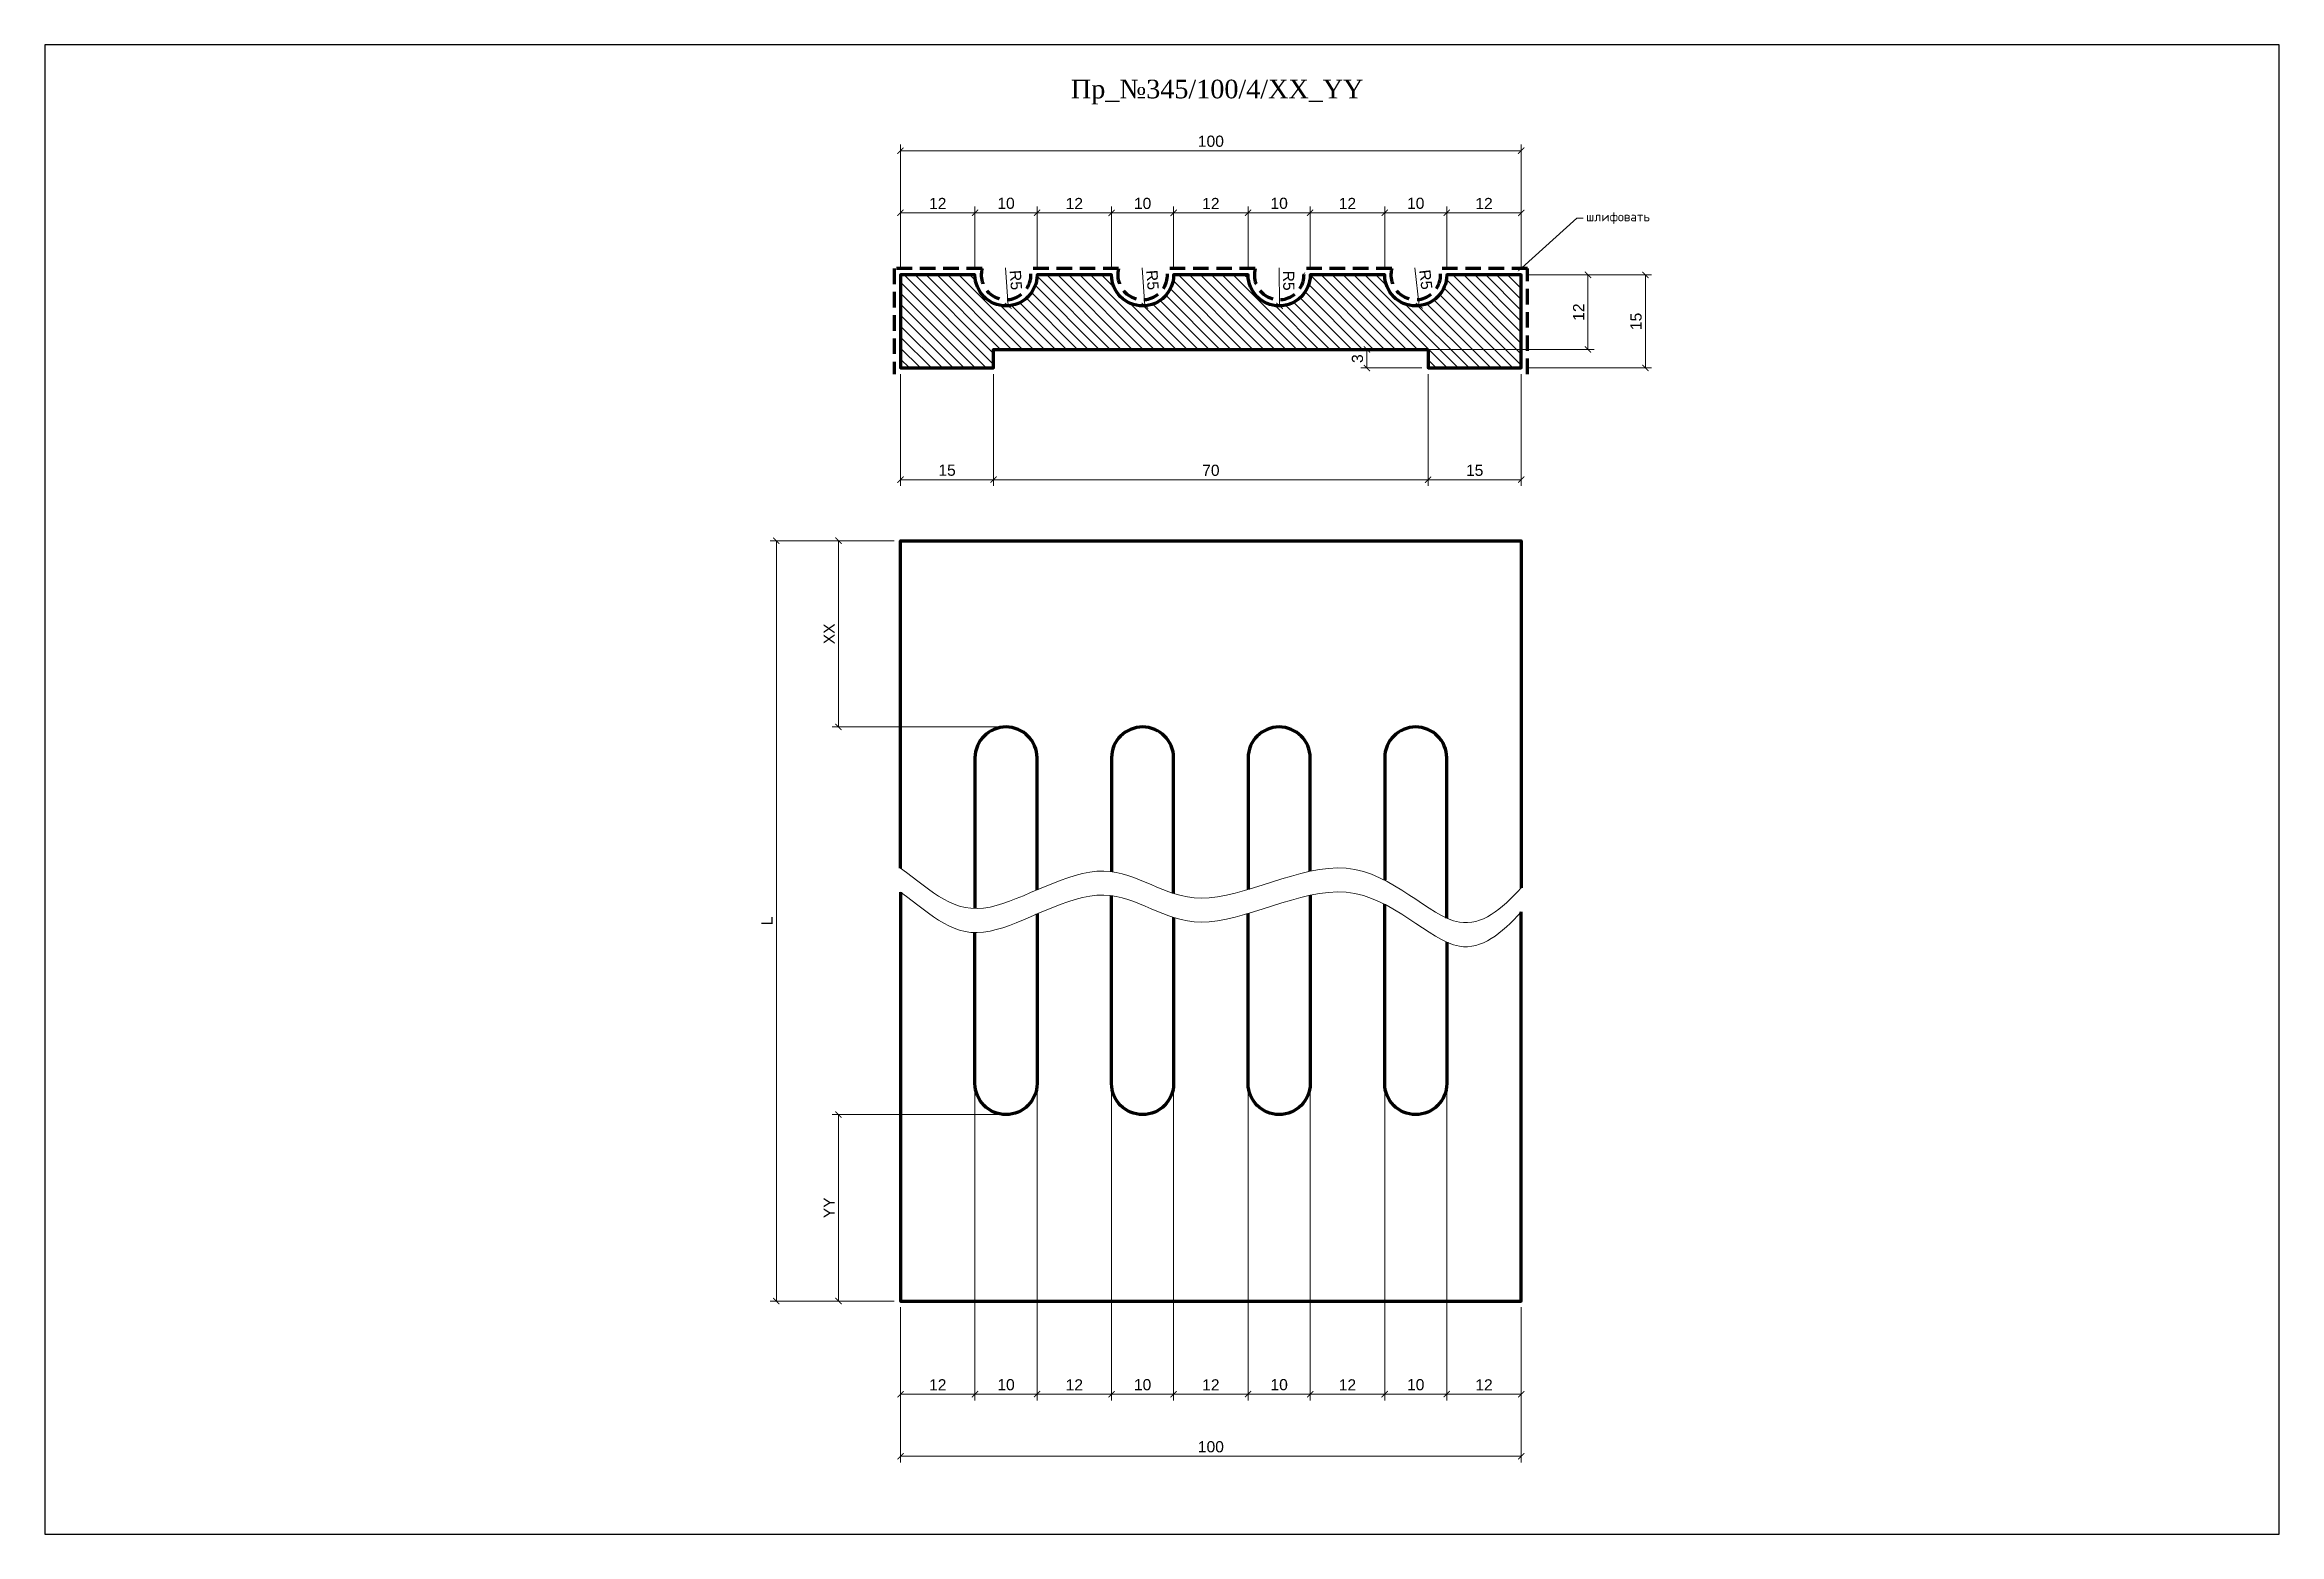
# Model space of a CAD drawing. Header units: millimetres. Extents: x 565 to 925, y -5328 to -5088.
import ezdxf
from ezdxf import colors
from ezdxf.entities.mleader import LeaderData, LeaderLine
from ezdxf.math import Vec2, Vec3

# ---------------------------------------------------------------- set-up
doc = ezdxf.new("R2010")
doc.units = ezdxf.units.MM
doc.linetypes.add('HIDDEN', pattern=[0.375, 0.25, -0.125])
doc.layers.add('Outside panel', color=7, linetype='Continuous', lineweight=18, true_color=0x7f5e57)
for name, color, linetype, lineweight in [('линия 15', 7, 'Continuous', 15), ('линия 50', 1, 'Continuous', 100), ('служебный слой РАЗМЕРЫ', 7, 'Continuous', 9), ('служебный слой ШТРИХОВКА', 4, 'Continuous', 5)]:
    doc.layers.add(name, color=color, linetype=linetype, lineweight=lineweight)
doc.layers.add('размеры в модели', color=7, linetype='Continuous')
doc.styles.add('ELECT', font='times.ttf')
doc.styles.get("Standard").update_dxf_attribs({"font": 'arial.ttf'})
doc.styles.add('ЕСКД профили текст', font='isocpeur.ttf')
doc.dimstyles.new('M_1', dxfattribs={"dimtxt": 1.8, "dimasz": 1, "dimexe": 1, "dimexo": 1, "dimgap": 0.6, "dimtad": 1, "dimdec": 0, "dimdsep": 46, "dimtxsty": 'Standard', "dimblk": 'ARCHTICK', "dimcen": -5, "dimclrd": 7, "dimclre": 7, "dimclrt": 7, "dimadec": 0, "dimazin": 0, "dimtfac": 1, "dimtdec": 0, "dimtmove": 0, "dimatfit": 3, "dimfxl": 1, "dimtolj": 1, "dimtzin": 0, "dimlwd": 5, "dimlwe": 5, "dimarcsym": 0})

# ---------------------------------------------------------------- blocks, each defined once
blk = doc.blocks.new('_ArchTick')
at = {"color": 0, "linetype": 'ByBlock', "const_width": 0.15}
blk.add_lwpolyline([(-0.5, -0.5), (0.5, 0.5)], dxfattribs=at)
blk = doc.blocks.new('*D34')
at = {"layer": 'Defpoints', "color": 0, "ltscale": 1000, "transparency": 16777216}
for p in [(786.25, -5125.44), (786.83, -5130.41)]:
    blk.add_point(p, dxfattribs=at)
at = {"layer": 'линия 15', "color": 7, "lineweight": 5, "ltscale": 1000, "transparency": 16777216}
blk.add_line((786.13, -5124.33), (786.83, -5130.41), dxfattribs=at)
at = {"layer": 'линия 15', "color": 7, "lineweight": 5, "ltscale": 1000, "transparency": 16777216, "rotation": 276.6138685590913}
blk.add_blockref('_ArchTick', (786.83, -5130.41), dxfattribs=at)
at = {"layer": 'линия 15', "color": 7, "ltscale": 1000, "transparency": 16777216, "insert": (787.87, -5126.2), "char_height": 1.8, "attachment_point": 5, "rotation": 276.6139}
blk.add_mtext('\\A1;R5', dxfattribs=at)
blk = doc.blocks.new('*D33')
at = {"layer": 'Defpoints', "color": 0, "ltscale": 1000, "transparency": 16777216}
for p in [(764.25, -5125.44), (764.32, -5130.44)]:
    blk.add_point(p, dxfattribs=at)
at = {"layer": 'линия 15', "color": 7, "lineweight": 5, "ltscale": 1000, "transparency": 16777216}
blk.add_line((764.24, -5124.33), (764.32, -5130.44), dxfattribs=at)
at = {"layer": 'линия 15', "color": 7, "lineweight": 5, "ltscale": 1000, "transparency": 16777216, "rotation": 270.748298660591}
blk.add_blockref('_ArchTick', (764.32, -5130.44), dxfattribs=at)
at = {"layer": 'линия 15', "color": 7, "ltscale": 1000, "transparency": 16777216, "insert": (765.78, -5126.37), "char_height": 1.8, "attachment_point": 5, "rotation": 270.7483}
blk.add_mtext('\\A1;R5', dxfattribs=at)
blk = doc.blocks.new('*D32')
at = {"layer": 'Defpoints', "color": 0, "ltscale": 1000, "transparency": 16777216}
for p in [(742.25, -5125.44), (742.63, -5130.43)]:
    blk.add_point(p, dxfattribs=at)
at = {"layer": 'линия 15', "color": 7, "lineweight": 5, "ltscale": 1000, "transparency": 16777216}
blk.add_line((742.17, -5124.33), (742.63, -5130.43), dxfattribs=at)
at = {"layer": 'линия 15', "color": 7, "lineweight": 5, "ltscale": 1000, "transparency": 16777216, "rotation": 274.2882521449788}
blk.add_blockref('_ArchTick', (742.63, -5130.43), dxfattribs=at)
at = {"layer": 'линия 15', "color": 7, "ltscale": 1000, "transparency": 16777216, "insert": (743.84, -5126.27), "char_height": 1.8, "attachment_point": 5, "rotation": 274.2883}
blk.add_mtext('\\A1;R5', dxfattribs=at)
blk = doc.blocks.new('*D31')
at = {"layer": 'Defpoints', "color": 0, "ltscale": 1000, "transparency": 16777216}
for p in [(720.25, -5125.44), (720.6, -5130.43)]:
    blk.add_point(p, dxfattribs=at)
at = {"layer": 'линия 15', "color": 7, "lineweight": 5, "ltscale": 1000, "transparency": 16777216}
blk.add_line((720.18, -5124.33), (720.6, -5130.43), dxfattribs=at)
at = {"layer": 'линия 15', "color": 7, "lineweight": 5, "ltscale": 1000, "transparency": 16777216, "rotation": 273.9596452022836}
blk.add_blockref('_ArchTick', (720.6, -5130.43), dxfattribs=at)
at = {"layer": 'линия 15', "color": 7, "ltscale": 1000, "transparency": 16777216, "insert": (721.83, -5126.28), "char_height": 1.8, "attachment_point": 5, "rotation": 273.9596}
blk.add_mtext('\\A1;R5', dxfattribs=at)
blk = doc.blocks.new('*D30')
at = {"layer": 'Defpoints', "color": 0, "ltscale": 1000, "transparency": 16777216}
for p in [(703.25, -5140.44), (718.25, -5140.44), (703.25, -5158.44)]:
    blk.add_point(p, dxfattribs=at)
at = {"layer": 'размеры в модели', "color": 7, "lineweight": 5, "ltscale": 1000, "transparency": 16777216}
for p, q in [((703.25, -5141.44), (703.25, -5159.44)), ((718.25, -5141.44), (718.25, -5159.44)), ((718.25, -5158.44), (703.25, -5158.44))]:
    blk.add_line(p, q, dxfattribs=at)
at = {"layer": 'размеры в модели', "color": 7, "lineweight": 5, "ltscale": 1000, "transparency": 16777216, "rotation": 180}
blk.add_blockref('_ArchTick', (703.25, -5158.44), dxfattribs=at)
at = {"layer": 'размеры в модели', "color": 7, "lineweight": 5, "ltscale": 1000, "transparency": 16777216}
blk.add_blockref('_ArchTick', (718.25, -5158.44), dxfattribs=at)
at = {"layer": 'размеры в модели', "color": 7, "ltscale": 1000, "transparency": 16777216, "insert": (710.75, -5156.92), "char_height": 1.8, "attachment_point": 5}
blk.add_mtext('\\A1;15', dxfattribs=at)
blk = doc.blocks.new('*D27')
at = {"layer": 'Defpoints', "color": 0, "ltscale": 1000, "transparency": 16777216}
for p in [(778.39, -5140.44), (788.25, -5137.44), (788.25, -5140.44)]:
    blk.add_point(p, dxfattribs=at)
at = {"layer": 'размеры в модели', "color": 7, "lineweight": 5, "ltscale": 1000, "transparency": 16777216}
for p, q in [((787.25, -5137.44), (777.39, -5137.44)), ((787.25, -5140.44), (777.39, -5140.44)), ((778.39, -5137.44), (778.39, -5140.44))]:
    blk.add_line(p, q, dxfattribs=at)
for p, rotation in [((778.39, -5137.44), 90), ((778.39, -5140.44), 270)]:
    blk.add_blockref('_ArchTick', p, dxfattribs=dict(at, rotation=rotation))
at = {"layer": 'размеры в модели', "color": 7, "ltscale": 1000, "transparency": 16777216, "insert": (776.87, -5138.94), "char_height": 1.8, "attachment_point": 5, "rotation": 90}
blk.add_mtext('\\A1;3', dxfattribs=at)
blk = doc.blocks.new('*D26')
at = {"layer": 'Defpoints', "color": 0, "ltscale": 1000, "transparency": 16777216}
for p in [(737.25, -5115.44), (725.25, -5125.44), (737.25, -5125.44)]:
    blk.add_point(p, dxfattribs=at)
at = {"layer": 'размеры в модели', "color": 7, "lineweight": 5, "ltscale": 1000, "transparency": 16777216}
for p, q in [((725.25, -5124.44), (725.25, -5114.44)), ((725.25, -5115.44), (737.25, -5115.44)), ((737.25, -5124.44), (737.25, -5114.44))]:
    blk.add_line(p, q, dxfattribs=at)
at = {"layer": 'размеры в модели', "color": 7, "lineweight": 5, "ltscale": 1000, "transparency": 16777216, "rotation": 180}
blk.add_blockref('_ArchTick', (725.25, -5115.44), dxfattribs=at)
at = {"layer": 'размеры в модели', "color": 7, "lineweight": 5, "ltscale": 1000, "transparency": 16777216}
blk.add_blockref('_ArchTick', (737.25, -5115.44), dxfattribs=at)
at = {"layer": 'размеры в модели', "color": 7, "ltscale": 1000, "transparency": 16777216, "insert": (731.25, -5113.94), "char_height": 1.8, "attachment_point": 5}
blk.add_mtext('\\A1;12', dxfattribs=at)
blk = doc.blocks.new('*D25')
at = {"layer": 'Defpoints', "color": 0, "ltscale": 1000, "transparency": 16777216}
for p in [(715.25, -5115.44), (715.25, -5125.44), (725.25, -5125.44)]:
    blk.add_point(p, dxfattribs=at)
at = {"layer": 'размеры в модели', "color": 7, "lineweight": 5, "ltscale": 1000, "transparency": 16777216}
for p, q in [((715.25, -5124.44), (715.25, -5114.44)), ((725.25, -5115.44), (715.25, -5115.44)), ((725.25, -5124.44), (725.25, -5114.44))]:
    blk.add_line(p, q, dxfattribs=at)
at = {"layer": 'размеры в модели', "color": 7, "lineweight": 5, "ltscale": 1000, "transparency": 16777216, "rotation": 180}
blk.add_blockref('_ArchTick', (715.25, -5115.44), dxfattribs=at)
at = {"layer": 'размеры в модели', "color": 7, "lineweight": 5, "ltscale": 1000, "transparency": 16777216}
blk.add_blockref('_ArchTick', (725.25, -5115.44), dxfattribs=at)
at = {"layer": 'размеры в модели', "color": 7, "ltscale": 1000, "transparency": 16777216, "insert": (720.25, -5113.92), "char_height": 1.8, "attachment_point": 5}
blk.add_mtext('\\A1;10', dxfattribs=at)
blk = doc.blocks.new('*D24')
at = {"layer": 'Defpoints', "color": 0, "ltscale": 1000, "transparency": 16777216}
for p in [(781.25, -5115.44), (781.25, -5125.44), (791.25, -5125.44)]:
    blk.add_point(p, dxfattribs=at)
at = {"layer": 'размеры в модели', "color": 7, "lineweight": 5, "ltscale": 1000, "transparency": 16777216}
for p, q in [((781.25, -5124.44), (781.25, -5114.44)), ((791.25, -5115.44), (781.25, -5115.44)), ((791.25, -5124.44), (791.25, -5114.44))]:
    blk.add_line(p, q, dxfattribs=at)
at = {"layer": 'размеры в модели', "color": 7, "lineweight": 5, "ltscale": 1000, "transparency": 16777216, "rotation": 180}
blk.add_blockref('_ArchTick', (781.25, -5115.44), dxfattribs=at)
at = {"layer": 'размеры в модели', "color": 7, "lineweight": 5, "ltscale": 1000, "transparency": 16777216}
blk.add_blockref('_ArchTick', (791.25, -5115.44), dxfattribs=at)
at = {"layer": 'размеры в модели', "color": 7, "ltscale": 1000, "transparency": 16777216, "insert": (786.25, -5113.92), "char_height": 1.8, "attachment_point": 5}
blk.add_mtext('\\A1;10', dxfattribs=at)
blk = doc.blocks.new('*D23')
at = {"layer": 'Defpoints', "color": 0, "ltscale": 1000, "transparency": 16777216}
for p in [(759.25, -5115.44), (759.25, -5125.44), (769.25, -5125.44)]:
    blk.add_point(p, dxfattribs=at)
at = {"layer": 'размеры в модели', "color": 7, "lineweight": 5, "ltscale": 1000, "transparency": 16777216}
for p, q in [((759.25, -5124.44), (759.25, -5114.44)), ((769.25, -5115.44), (759.25, -5115.44)), ((769.25, -5124.44), (769.25, -5114.44))]:
    blk.add_line(p, q, dxfattribs=at)
at = {"layer": 'размеры в модели', "color": 7, "lineweight": 5, "ltscale": 1000, "transparency": 16777216, "rotation": 180}
blk.add_blockref('_ArchTick', (759.25, -5115.44), dxfattribs=at)
at = {"layer": 'размеры в модели', "color": 7, "lineweight": 5, "ltscale": 1000, "transparency": 16777216}
blk.add_blockref('_ArchTick', (769.25, -5115.44), dxfattribs=at)
at = {"layer": 'размеры в модели', "color": 7, "ltscale": 1000, "transparency": 16777216, "insert": (764.25, -5113.92), "char_height": 1.8, "attachment_point": 5}
blk.add_mtext('\\A1;10', dxfattribs=at)
blk = doc.blocks.new('*D18')
at = {"layer": 'Defpoints', "color": 0, "ltscale": 1000, "transparency": 16777216}
for p in [(703.25, -5115.44), (703.25, -5125.44), (715.25, -5125.44)]:
    blk.add_point(p, dxfattribs=at)
at = {"layer": 'размеры в модели', "color": 7, "lineweight": 5, "ltscale": 1000, "transparency": 16777216}
for p, q in [((703.25, -5124.44), (703.25, -5114.44)), ((715.25, -5115.44), (703.25, -5115.44)), ((715.25, -5124.44), (715.25, -5114.44))]:
    blk.add_line(p, q, dxfattribs=at)
at = {"layer": 'размеры в модели', "color": 7, "lineweight": 5, "ltscale": 1000, "transparency": 16777216, "rotation": 180}
blk.add_blockref('_ArchTick', (703.25, -5115.44), dxfattribs=at)
at = {"layer": 'размеры в модели', "color": 7, "lineweight": 5, "ltscale": 1000, "transparency": 16777216}
blk.add_blockref('_ArchTick', (715.25, -5115.44), dxfattribs=at)
at = {"layer": 'размеры в модели', "color": 7, "ltscale": 1000, "transparency": 16777216, "insert": (709.25, -5113.94), "char_height": 1.8, "attachment_point": 5}
blk.add_mtext('\\A1;12', dxfattribs=at)
blk = doc.blocks.new('*D17')
at = {"layer": 'Defpoints', "color": 0, "ltscale": 1000, "transparency": 16777216}
for p in [(703.25, -5105.44), (703.25, -5125.44), (803.25, -5125.44)]:
    blk.add_point(p, dxfattribs=at)
at = {"layer": 'размеры в модели', "color": 7, "lineweight": 5, "ltscale": 1000, "transparency": 16777216}
for p, q in [((703.25, -5124.44), (703.25, -5104.44)), ((803.25, -5124.44), (803.25, -5104.44)), ((803.25, -5105.44), (703.25, -5105.44))]:
    blk.add_line(p, q, dxfattribs=at)
at = {"layer": 'размеры в модели', "color": 7, "lineweight": 5, "ltscale": 1000, "transparency": 16777216, "rotation": 180}
blk.add_blockref('_ArchTick', (703.25, -5105.44), dxfattribs=at)
at = {"layer": 'размеры в модели', "color": 7, "lineweight": 5, "ltscale": 1000, "transparency": 16777216}
blk.add_blockref('_ArchTick', (803.25, -5105.44), dxfattribs=at)
at = {"layer": 'размеры в модели', "color": 7, "ltscale": 1000, "transparency": 16777216, "insert": (753.25, -5103.92), "char_height": 1.8, "attachment_point": 5}
blk.add_mtext('\\A1;100', dxfattribs=at)
blk = doc.blocks.new('*D12')
at = {"layer": 'Defpoints', "color": 0, "ltscale": 1000, "transparency": 16777216}
for p in [(759.25, -5255.73), (769.25, -5255.73), (769.25, -5305.78)]:
    blk.add_point(p, dxfattribs=at)
at = {"layer": 'размеры в модели', "color": 7, "lineweight": 5, "ltscale": 1000, "transparency": 16777216}
for p, q in [((759.25, -5256.73), (759.25, -5306.78)), ((769.25, -5256.73), (769.25, -5306.78)), ((759.25, -5305.78), (769.25, -5305.78))]:
    blk.add_line(p, q, dxfattribs=at)
at = {"layer": 'размеры в модели', "color": 7, "lineweight": 5, "ltscale": 1000, "transparency": 16777216, "rotation": 180}
blk.add_blockref('_ArchTick', (759.25, -5305.78), dxfattribs=at)
at = {"layer": 'размеры в модели', "color": 7, "lineweight": 5, "ltscale": 1000, "transparency": 16777216}
blk.add_blockref('_ArchTick', (769.25, -5305.78), dxfattribs=at)
at = {"layer": 'размеры в модели', "color": 7, "ltscale": 1000, "transparency": 16777216, "insert": (764.25, -5304.26), "char_height": 1.8, "attachment_point": 5}
blk.add_mtext('\\A1;10', dxfattribs=at)
blk = doc.blocks.new('*D10')
at = {"layer": 'Defpoints', "color": 0, "ltscale": 1000, "transparency": 16777216}
for p in [(781.25, -5255.73), (791.25, -5255.73), (791.25, -5305.78)]:
    blk.add_point(p, dxfattribs=at)
at = {"layer": 'размеры в модели', "color": 7, "lineweight": 5, "ltscale": 1000, "transparency": 16777216}
for p, q in [((781.25, -5256.73), (781.25, -5306.78)), ((791.25, -5256.73), (791.25, -5306.78)), ((781.25, -5305.78), (791.25, -5305.78))]:
    blk.add_line(p, q, dxfattribs=at)
at = {"layer": 'размеры в модели', "color": 7, "lineweight": 5, "ltscale": 1000, "transparency": 16777216, "rotation": 180}
blk.add_blockref('_ArchTick', (781.25, -5305.78), dxfattribs=at)
at = {"layer": 'размеры в модели', "color": 7, "lineweight": 5, "ltscale": 1000, "transparency": 16777216}
blk.add_blockref('_ArchTick', (791.25, -5305.78), dxfattribs=at)
at = {"layer": 'размеры в модели', "color": 7, "ltscale": 1000, "transparency": 16777216, "insert": (786.25, -5304.26), "char_height": 1.8, "attachment_point": 5}
blk.add_mtext('\\A1;10', dxfattribs=at)
blk = doc.blocks.new('*D8')
at = {"layer": 'Defpoints', "color": 0, "ltscale": 1000, "transparency": 16777216}
for p in [(703.25, -5290.78), (803.25, -5290.78), (803.25, -5315.78)]:
    blk.add_point(p, dxfattribs=at)
at = {"layer": 'размеры в модели', "color": 7, "lineweight": 5, "ltscale": 1000, "transparency": 16777216}
for p, q in [((703.25, -5291.78), (703.25, -5316.78)), ((803.25, -5291.78), (803.25, -5316.78)), ((703.25, -5315.78), (803.25, -5315.78))]:
    blk.add_line(p, q, dxfattribs=at)
at = {"layer": 'размеры в модели', "color": 7, "lineweight": 5, "ltscale": 1000, "transparency": 16777216, "rotation": 180}
blk.add_blockref('_ArchTick', (703.25, -5315.78), dxfattribs=at)
at = {"layer": 'размеры в модели', "color": 7, "lineweight": 5, "ltscale": 1000, "transparency": 16777216}
blk.add_blockref('_ArchTick', (803.25, -5315.78), dxfattribs=at)
at = {"layer": 'размеры в модели', "color": 7, "ltscale": 1000, "transparency": 16777216, "insert": (753.25, -5314.26), "char_height": 1.8, "attachment_point": 5}
blk.add_mtext('\\A1;100', dxfattribs=at)
blk = doc.blocks.new('*D7')
at = {"layer": 'Defpoints', "color": 0, "ltscale": 1000, "transparency": 16777216}
for p in [(703.25, -5168.28), (683.25, -5290.78), (703.25, -5290.78)]:
    blk.add_point(p, dxfattribs=at)
at = {"layer": 'размеры в модели', "color": 7, "lineweight": 5, "ltscale": 1000, "transparency": 16777216}
for p, q in [((702.25, -5168.28), (682.25, -5168.28)), ((683.25, -5168.28), (683.25, -5290.78)), ((702.25, -5290.78), (682.25, -5290.78))]:
    blk.add_line(p, q, dxfattribs=at)
for p, rotation in [((683.25, -5168.28), 90), ((683.25, -5290.78), 270)]:
    blk.add_blockref('_ArchTick', p, dxfattribs=dict(at, rotation=rotation))
at = {"layer": 'размеры в модели', "color": 7, "ltscale": 1000, "transparency": 16777216, "insert": (681.75, -5229.53), "char_height": 1.8, "attachment_point": 5, "rotation": 90}
blk.add_mtext('\\A1;L', dxfattribs=at)
blk = doc.blocks.new('*D5')
at = {"layer": 'Defpoints', "color": 0, "ltscale": 1000, "transparency": 16777216}
for p in [(737.25, -5255.73), (747.25, -5255.73), (747.25, -5305.78)]:
    blk.add_point(p, dxfattribs=at)
at = {"layer": 'размеры в модели', "color": 7, "lineweight": 5, "ltscale": 1000, "transparency": 16777216}
for p, q in [((737.25, -5256.73), (737.25, -5306.78)), ((747.25, -5256.73), (747.25, -5306.78)), ((737.25, -5305.78), (747.25, -5305.78))]:
    blk.add_line(p, q, dxfattribs=at)
at = {"layer": 'размеры в модели', "color": 7, "lineweight": 5, "ltscale": 1000, "transparency": 16777216, "rotation": 180}
blk.add_blockref('_ArchTick', (737.25, -5305.78), dxfattribs=at)
at = {"layer": 'размеры в модели', "color": 7, "lineweight": 5, "ltscale": 1000, "transparency": 16777216}
blk.add_blockref('_ArchTick', (747.25, -5305.78), dxfattribs=at)
at = {"layer": 'размеры в модели', "color": 7, "ltscale": 1000, "transparency": 16777216, "insert": (742.25, -5304.26), "char_height": 1.8, "attachment_point": 5}
blk.add_mtext('\\A1;10', dxfattribs=at)
blk = doc.blocks.new('*D3')
at = {"layer": 'Defpoints', "color": 0, "ltscale": 1000, "transparency": 16777216}
for p in [(715.25, -5255.73), (725.25, -5255.73), (725.25, -5305.78)]:
    blk.add_point(p, dxfattribs=at)
at = {"layer": 'размеры в модели', "color": 7, "lineweight": 5, "ltscale": 1000, "transparency": 16777216}
for p, q in [((715.25, -5256.73), (715.25, -5306.78)), ((725.25, -5256.73), (725.25, -5306.78)), ((715.25, -5305.78), (725.25, -5305.78))]:
    blk.add_line(p, q, dxfattribs=at)
at = {"layer": 'размеры в модели', "color": 7, "lineweight": 5, "ltscale": 1000, "transparency": 16777216, "rotation": 180}
blk.add_blockref('_ArchTick', (715.25, -5305.78), dxfattribs=at)
at = {"layer": 'размеры в модели', "color": 7, "lineweight": 5, "ltscale": 1000, "transparency": 16777216}
blk.add_blockref('_ArchTick', (725.25, -5305.78), dxfattribs=at)
at = {"layer": 'размеры в модели', "color": 7, "ltscale": 1000, "transparency": 16777216, "insert": (720.25, -5304.26), "char_height": 1.8, "attachment_point": 5}
blk.add_mtext('\\A1;10', dxfattribs=at)
blk = doc.blocks.new('*D2')
at = {"layer": 'Defpoints', "color": 0, "ltscale": 1000, "transparency": 16777216}
for p in [(715.25, -5255.73), (703.25, -5290.78), (715.25, -5305.78)]:
    blk.add_point(p, dxfattribs=at)
at = {"layer": 'размеры в модели', "color": 7, "lineweight": 5, "ltscale": 1000, "transparency": 16777216}
for p, q in [((715.25, -5256.73), (715.25, -5306.78)), ((703.25, -5291.78), (703.25, -5306.78)), ((703.25, -5305.78), (715.25, -5305.78))]:
    blk.add_line(p, q, dxfattribs=at)
at = {"layer": 'размеры в модели', "color": 7, "lineweight": 5, "ltscale": 1000, "transparency": 16777216, "rotation": 180}
blk.add_blockref('_ArchTick', (703.25, -5305.78), dxfattribs=at)
at = {"layer": 'размеры в модели', "color": 7, "lineweight": 5, "ltscale": 1000, "transparency": 16777216}
blk.add_blockref('_ArchTick', (715.25, -5305.78), dxfattribs=at)
at = {"layer": 'размеры в модели', "color": 7, "ltscale": 1000, "transparency": 16777216, "insert": (709.25, -5304.27), "char_height": 1.8, "attachment_point": 5}
blk.add_mtext('\\A1;12', dxfattribs=at)

msp = doc.modelspace()

# ---------------------------------------------------------------- hatches: boundary and pattern name
at = {"layer": 'Outside panel', "ltscale": 1000}
h = msp.add_hatch(dxfattribs=at)
h.set_pattern_fill('ANSI31', color=256, scale=10, angle=90)
h.set_pattern_definition([(135, (-310028.9724, 88629.8755), (-0.8838834765, -0.8838834765), [])])
edge = h.paths.add_edge_path()
edge.add_line((803.25, -5125.44), (791.25, -5125.44))
edge.add_arc((786.25, -5125.44), 5, -180, 0, ccw=False)
edge.add_line((781.25, -5125.44), (769.25, -5125.44))
edge.add_arc((764.25, -5125.44), 5, 180, 360, ccw=False)
edge.add_line((759.25, -5125.44), (747.25, -5125.44))
edge.add_arc((742.25, -5125.44), 5, -180, 0, ccw=False)
edge.add_line((737.25, -5125.44), (725.25, -5125.44))
edge.add_arc((720.25, -5125.44), 5, -180, 0, ccw=False)
edge.add_line((715.25, -5125.44), (703.25, -5125.44))
edge.add_line((703.25, -5125.44), (703.25, -5140.44))
edge.add_line((703.25, -5140.44), (718.25, -5140.44))
edge.add_line((718.25, -5140.44), (718.25, -5137.44))
edge.add_line((718.25, -5137.44), (788.25, -5137.44))
edge.add_line((788.25, -5137.44), (788.25, -5140.44))
edge.add_line((788.25, -5140.44), (796.25, -5140.44))
edge.add_line((796.25, -5140.44), (803.25, -5140.44))
edge.add_line((803.25, -5140.44), (803.25, -5125.44))

# ---------------------------------------------------------------- linework, layer by layer
at = {"color": 6, "ltscale": 1000}
msp.add_lwpolyline([(565.38, -5328.36), (925.38, -5328.36), (925.38, -5088.36), (565.38, -5088.36)], close=True, dxfattribs=at)
at = {"layer": 'линия 50', "color": 1, "linetype": 'HIDDEN', "ltscale": 10, "true_color": 0xff0909}
msp.add_lwpolyline([(804.25, -5141.44), (804.25, -5124.44), (790.13, -5124.44, -1.290994), (782.38, -5124.44), (768.13, -5124.44, -1.290994), (760.38, -5124.44), (746.13, -5124.44, -1.290994), (738.38, -5124.44), (724.13, -5124.44, -1.290994), (716.38, -5124.44), (702.25, -5124.44), (702.25, -5141.44)], format="xyb", dxfattribs=at)
at = {"layer": 'линия 50', "color": 7}
msp.add_lwpolyline([(788.25, -5137.44), (788.25, -5140.44), (788.25, -5140.44), (788.25, -5140.44), (803.25, -5140.44), (803.25, -5125.44), (791.25, -5125.44, -1), (781.25, -5125.44), (769.25, -5125.44, -1), (759.25, -5125.44), (747.25, -5125.44, -1), (737.25, -5125.44), (725.25, -5125.44, -1), (715.25, -5125.44), (703.25, -5125.44), (703.25, -5140.44), (718.25, -5140.44), (718.25, -5137.44), (788.25, -5137.44)], format="xyb", close=True, dxfattribs=at)
for points in [[(703.25, -5221.05), (703.25, -5168.28), (803.25, -5168.28), (803.25, -5224.2)], [(703.25, -5224.92), (703.25, -5290.78), (803.25, -5290.78), (803.25, -5228.08)]]:
    msp.add_lwpolyline(points, dxfattribs=at)
for points in [[(725.25, -5224.53), (725.25, -5203.28, 1), (715.25, -5203.28), (715.25, -5227.54)], [(747.25, -5225.1), (747.25, -5203.28, 1), (737.25, -5203.28), (737.25, -5221.58)], [(769.25, -5221.53), (769.25, -5203.28, 1), (759.25, -5203.28), (759.25, -5224.45)], [(791.25, -5229.07), (791.25, -5203.28, 1), (781.25, -5203.28), (781.25, -5222.98)], [(747.25, -5228.97), (747.25, -5255.73, -1), (737.25, -5255.73), (737.25, -5225.46)], [(769.25, -5225.4), (769.25, -5255.73, -1), (759.25, -5255.73), (759.25, -5228.33)], [(791.25, -5232.94), (791.25, -5255.73, -1), (781.25, -5255.73), (781.25, -5226.85)], [(725.25, -5228.4), (725.25, -5255.73, -1), (715.25, -5255.73), (715.25, -5231.41)]]:
    msp.add_lwpolyline(points, format="xyb", dxfattribs=at)
at = {"layer": 'служебный слой ШТРИХОВКА', "color": 7, "lineweight": 15}
for points in [[(703.25, -5221.05), (708.52, -5224.78), (714.56, -5231.78), (736.76, -5216.97), (750.62, -5230.69), (777.04, -5214.75), (792.52, -5234.06), (800.07, -5227.66), (803.25, -5224.2)], [(703.25, -5224.92), (708.52, -5228.66), (714.56, -5235.66), (736.76, -5220.84), (750.62, -5234.56), (777.04, -5218.62), (792.52, -5237.94), (800.07, -5231.53), (803.25, -5228.08)]]:
    msp.add_open_spline(points, degree=3, knots=[0, 0, 0, 0, 16.914398, 31.673167, 45.232529, 60.868694, 76.888333, 88.564807, 88.564807, 88.564807, 88.564807], dxfattribs=at)

# ---------------------------------------------------------------- texts
at = {"color": 7, "ltscale": 1000, "style": 'ELECT'}
msp.add_text('Пр_№345/100/4/ХХ_YY', height=3, dxfattribs=at).set_placement((730.71, -5097))

# ---------------------------------------------------------------- dimensions: what is measured, and where the dimension line sits
at = {"layer": 'линия 15', "color": 7, "ltscale": 1000}
for center, mpoint, picture, middle in [((720.25, -5125.44), (720.6, -5130.43), '*D31', (720.32, -5126.38)), ((742.25, -5125.44), (742.63, -5130.43), '*D32', (742.32, -5126.38)), ((764.25, -5125.44), (764.32, -5130.44), '*D33', (764.27, -5126.39)), ((786.25, -5125.44), (786.83, -5130.41), '*D34', (786.36, -5126.38))]:
    dim = msp.add_radius_dim(center=center, mpoint=mpoint, dimstyle='M_1', dxfattribs=at)
    dim.commit()
    dim.dimension.update_dxf_attribs({"geometry": picture, "text_midpoint": middle, "dimtype": 132})
at = {"layer": 'размеры в модели', "color": 5, "ltscale": 1000}
for base, p1, p2, angle, picture, middle in [((703.25, -5105.44), (803.25, -5125.44), (703.25, -5125.44), 180, '*D17', (753.25, -5103.92)), ((715.25, -5115.44), (725.25, -5125.44), (715.25, -5125.44), 180, '*D25', (720.25, -5113.92)), ((737.25, -5115.44), (725.25, -5125.44), (737.25, -5125.44), 180, '*D26', (731.25, -5113.94)), ((759.25, -5115.44), (769.25, -5125.44), (759.25, -5125.44), 180, '*D23', (764.25, -5113.92)), ((781.25, -5115.44), (791.25, -5125.44), (781.25, -5125.44), 180, '*D24', (786.25, -5113.92)), ((778.39, -5140.44), (788.25, -5137.44), (788.25, -5140.44), 90, '*D27', (776.87, -5138.94)), ((703.25, -5158.44), (718.25, -5140.44), (703.25, -5140.44), 180, '*D30', (710.75, -5156.92))]:
    dim = msp.add_linear_dim(base=base, p1=p1, p2=p2, angle=angle, dimstyle='M_1', dxfattribs=at)
    dim.commit()
    dim.dimension.update_dxf_attribs({"geometry": picture, "text_midpoint": middle})
for base, p1, p2, picture, middle in [((703.25, -5115.44), (715.25, -5125.44), (703.25, -5125.44), '*D18', (709.25, -5113.94)), ((725.25, -5305.78), (715.25, -5255.73), (725.25, -5255.73), '*D3', (720.25, -5304.26)), ((747.25, -5305.78), (737.25, -5255.73), (747.25, -5255.73), '*D5', (742.25, -5304.26)), ((769.25, -5305.78), (759.25, -5255.73), (769.25, -5255.73), '*D12', (764.25, -5304.26)), ((791.25, -5305.78), (781.25, -5255.73), (791.25, -5255.73), '*D10', (786.25, -5304.26)), ((803.25, -5315.78), (703.25, -5290.78), (803.25, -5290.78), '*D8', (753.25, -5314.26))]:
    dim = msp.add_linear_dim(base=base, p1=p1, p2=p2, dimstyle='M_1', dxfattribs=at)
    dim.commit()
    dim.dimension.update_dxf_attribs({"geometry": picture, "text_midpoint": middle})
for base, p1, p2 in [((747.25, -5115.44), (737.25, -5125.44), (747.25, -5125.44)), ((759.25, -5115.44), (747.25, -5125.44), (759.25, -5125.44)), ((781.25, -5115.44), (769.25, -5125.44), (781.25, -5125.44)), ((803.25, -5115.44), (791.25, -5125.44), (803.25, -5125.44)), ((788.25, -5158.44), (718.25, -5140.44), (788.25, -5140.44)), ((803.25, -5158.44), (788.25, -5140.44), (803.25, -5140.44)), ((737.25, -5305.78), (725.25, -5255.73), (737.25, -5255.73)), ((759.25, -5305.78), (747.25, -5255.73), (759.25, -5255.73)), ((781.25, -5305.78), (769.25, -5255.73), (781.25, -5255.73)), ((803.25, -5305.78), (791.25, -5255.73), (803.25, -5290.78))]:
    msp.add_linear_dim(base=base, p1=p1, p2=p2, dimstyle='M_1', dxfattribs=at).render()
for base, p1 in [((814, -5125.44), (782.75, -5137.44)), ((823.25, -5125.44), (803.25, -5140.44))]:
    msp.add_linear_dim(base=base, p1=p1, p2=(803.25, -5125.44), angle=90, dimstyle='M_1', dxfattribs=at).render()
dim = msp.add_linear_dim(base=(683.25, -5290.78), p1=(703.25, -5168.28), p2=(703.25, -5290.78), angle=90, text='L', dimstyle='M_1', dxfattribs=at)
dim.commit()
dim.dimension.update_dxf_attribs({"geometry": '*D7', "text_midpoint": (681.75, -5229.53)})
for base, p1, p2, text in [((693.25, -5168.28), (721.25, -5198.28), (703.25, -5168.28), 'XX'), ((693.25, -5260.73), (703.25, -5290.78), (720.25, -5260.73), 'YY')]:
    msp.add_linear_dim(base=base, p1=p1, p2=p2, angle=90, text=text, dimstyle='M_1', dxfattribs=at).render()
dim = msp.add_linear_dim(base=(715.25, -5305.78), p1=(703.25, -5290.78), p2=(715.25, -5255.73), dimstyle='M_1', dxfattribs=at)
dim.commit()
dim.dimension.update_dxf_attribs({"geometry": '*D2', "text_midpoint": (709.25, -5305.78), "dimtype": 128})

# ---------------------------------------------------------------- leaders
at = {"layer": 'служебный слой РАЗМЕРЫ'}
ml = msp.add_multileader_mtext('Standard', dxfattribs=at)
ml.set_content('\\A1;шлифовать', color=256, style='ЕСКД профили текст')
ml.set_leader_properties(color=256, linetype='ByLayer', lineweight=-1)
ml.build(insert=Vec2(0, 0))
ml.multileader.update_dxf_attribs({"dogleg_length": 1, "arrow_head_size": 1})
ctx = ml.context
ctx.base_point, ctx.char_height, ctx.arrow_head_size, ctx.landing_gap_size, ctx.plane_origin = Vec3(813.21, -5116.3), 1.5, 1, 0.5, Vec3(826.69, -5090.13)
notes = []
notes.append((ctx, [(1, (1, 1, 0), (812.21, -5116.3), (1, 0), 1, [(0, [(802.61, -5124.96)], 0, [])])]))
ctx.mtext.insert, ctx.mtext.flow_direction = Vec3(813.71, -5115.32), 5
for ctx, leaders in notes:
    for number, flags, end, landing, length, lines in leaders:
        leader = LeaderData()
        leader.index, (leader.has_last_leader_line, leader.has_dogleg_vector, leader.attachment_direction) = number, flags
        leader.last_leader_point, leader.dogleg_vector, leader.dogleg_length = Vec3(end), Vec3(landing), length
        for number, points, colour, breaks in lines:
            line = LeaderLine()
            line.index, line.vertices, line.color, line.breaks = number, Vec3.list(points), colors.encode_raw_color(colour), breaks
            leader.lines.append(line)
        ctx.leaders.append(leader)

doc.saveas('drawing.dxf')
